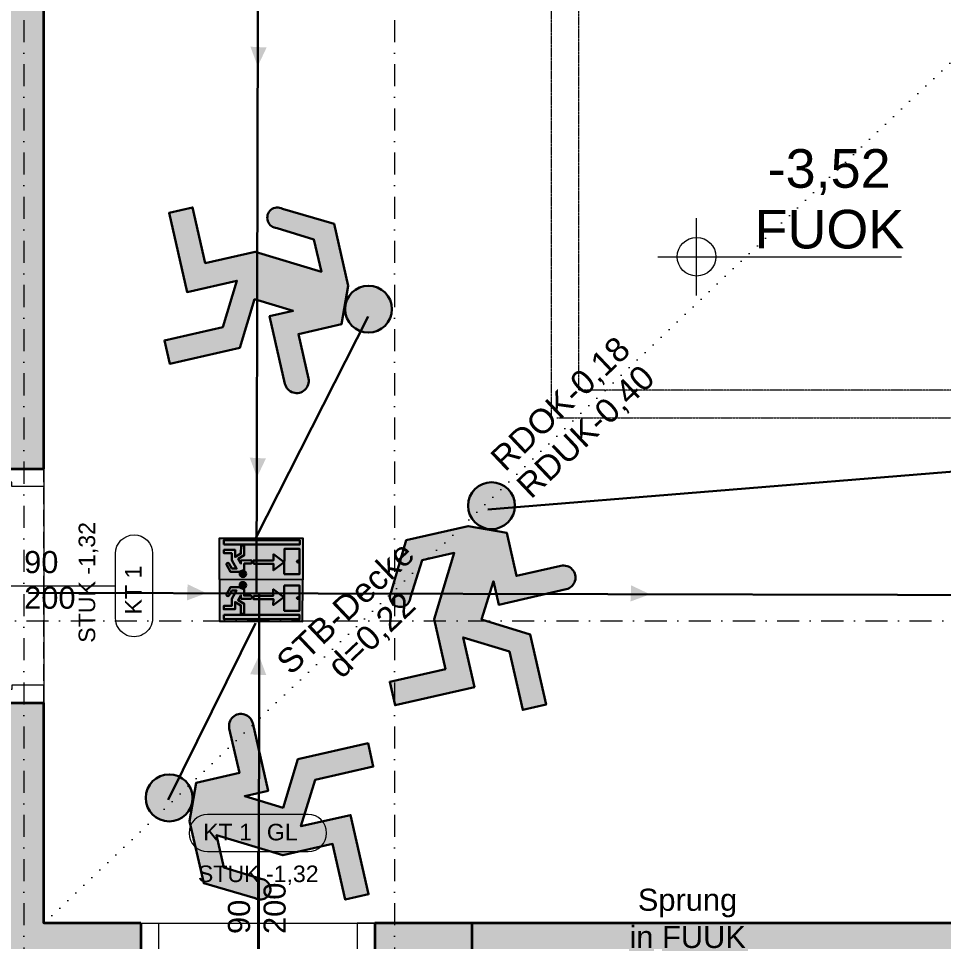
# Model space of a CAD drawing. Header units: millimetres. Extents: x 32522367 to 32638135, y 41424826 to 41540167.
# Drawn here: x 32554134 to 32558326, y 41509981 to 41514163 of the extents above; entities that cross this region are included whole.
import ezdxf
from ezdxf.enums import TextEntityAlignment as Align

# ---------------------------------------------------------------- set-up
doc = ezdxf.new("R2010")
doc.units = ezdxf.units.MM
for name, pattern in [('Punktlinie weit', [0.05, 0, -0.05]), ('Raster', [0.2, 0.1, -0.05, 0, -0.05]), ('Strichlinie eng', [0.1, 0.075, -0.025])]:
    doc.linetypes.add(name, pattern=pattern)
for name, color, linetype in [('000 Achsraster Haupt', 251, 'Continuous'), ('110 Wand Aussen', 251, 'Continuous'), ('120 Wand Innen tragend', 251, 'Continuous'), ('130 Wand Innen', 251, 'Continuous'), ('215 DVK darüber', 251, 'Continuous'), ('220 Bodenaufbau', 251, 'Continuous'), ('811 Raum 2.Erschließung_ Nebenräume_Allg.räume_Technik', 251, 'Continuous'), ('951 Polierplan Hoehenkote', 251, 'Continuous'), ('955 Polierplan Beschriftung', 251, 'Continuous'), ('956 Fensternummer', 251, 'Continuous'), ('Archicad Tür-Marker', 251, 'Continuous'), ('Archicad Türen', 251, 'Continuous')]:
    doc.layers.add(name, color=color, linetype=linetype)
for name, color, linetype, lineweight in [('000 Achsraster Haupt_Stift_Nr__1', 251, 'Continuous', 13), ('110 Wand Aussen_Stift_Nr__24', 251, 'Continuous', 13), ('110 Wand Aussen_Stift_Nr__8', 251, 'Continuous', 35), ('120 Wand Innen tragend_Stift_Nr__24', 251, 'Continuous', 13), ('120 Wand Innen tragend_Stift_Nr__8', 251, 'Continuous', 35), ('130 Wand Innen_Stift_Nr__26', 251, 'Continuous', 13), ('130 Wand Innen_Stift_Nr__7', 251, 'Continuous', 25), ('215 DVK darüber_Stift_Nr__16', 251, 'Continuous', 25), ('220 Bodenaufbau_Stift_Nr__6', 251, 'Continuous', 13), ('410 Treppe_Stift_Nr__1', 251, 'Continuous', 13), ('951 Polierplan Hoehenkote_Stift_Nr__1', 251, 'Continuous', 13), ('955 Polierplan Beschriftung_Stift_Nr__1', 251, 'Continuous', 13), ('956 Fensternummer_Stift_Nr__1', 251, 'Continuous', 13), ('Archicad Tür-Marker_Stift_Nr__1', 251, 'Continuous', 13), ('Archicad Türen_Stift_Nr__1', 251, 'Continuous', 13), ('Archicad Türen_Stift_Nr__7', 251, 'Continuous', 25), ('Archicad Türen_Stift_Nr__8', 251, 'Continuous', 35)]:
    doc.layers.add(name, color=color, linetype=linetype, lineweight=lineweight)
doc.layers.add('E2_LEHR_MENSCH_NATIVE', color=112, linetype='Continuous', lineweight=35, true_color=0x20dd55)
doc.layers.add('E2_LEHR_WEG_B_INTERPRETATION', color=112, linetype='Continuous', lineweight=80, true_color=0x20dd55)
doc.layers.add('E_NACHRTECH', color=3, linetype='Continuous', true_color=0x00fa00)
doc.styles.add('ERSTELLTER_STIL_1', font='arial.ttf')

# ---------------------------------------------------------------- blocks, each defined once
blk = doc.blocks.new('Decke_17', base_point=(29.8761, 72.0219))
at = {"layer": '220 Bodenaufbau_Stift_Nr__6', "color": 7, "linetype": 'Continuous', "lineweight": 13, "flags": 128}
blk.add_lwpolyline([(29.8761, 72.0219), (27.2931, 63.2232), (36.3893, 60.5529), (37.0343, 62.7502), (35.2976, 63.26), (35.4075, 63.6343), (34.2273, 63.9807), (34.1174, 63.6065), (33.5705, 63.7671), (35.5084, 70.3685)], close=True, dxfattribs=at)
blk = doc.blocks.new('Wand_8', base_point=(36.6772, 60.4684))
at = {"layer": '110 Wand Aussen_Stift_Nr__24', "linetype": 'Continuous', "lineweight": 13}
for points in [[(29.0701, 62.3889), (29.1421, 62.3678), (29.1546, 62.6767)], [(29.1546, 62.6767), (29.1421, 62.3678), (36.3048, 60.2651), (36.3893, 60.5529)]]:
    blk.add_hatch(color=92, dxfattribs=at).paths.add_polyline_path(points)
at = {"layer": '110 Wand Aussen_Stift_Nr__8', "color": 7, "linetype": 'Continuous', "lineweight": 35, "flags": 128}
for points in [[(29.1546, 62.6767), (29.0701, 62.3889)], [(36.3893, 60.5529), (29.1546, 62.6767)]]:
    blk.add_lwpolyline(points, dxfattribs=at)
blk = doc.blocks.new('Blockrahmentür 1-Fl 27_3')
at = {"layer": 'Archicad Türen_Stift_Nr__1', "color": 7, "linetype": 'Continuous', "lineweight": 13}
for p, q in [((0.425, 0), (0.425, 0.85)), ((-0.425, -0.02), (-0.425, 0)), ((-0.425, 0), (-0.42, 0)), ((-0.42, 0), (-0.42, -0.03)), ((0.425, 0), (0.42, 0)), ((0.42, 0), (0.42, -0.03)), ((0.425, -0.02), (0.425, 0)), ((-0.4, -0.02), (-0.425, -0.02)), ((-0.42, -0.03), (-0.4, -0.03)), ((-0.4, -0.03), (-0.4, -0.02)), ((0.4, -0.03), (0.4, -0.02)), ((0.4, -0.02), (0.425, -0.02)), ((0.42, -0.03), (0.4, -0.03))]:
    blk.add_line(p, q, dxfattribs=at)
blk.add_arc((0.425, 0), 0.85, 90, 180, dxfattribs=at)
at = {"layer": 'Archicad Türen_Stift_Nr__7', "color": 7, "linetype": 'Continuous', "lineweight": 25}
for p, q in [((-0.42, 0), (-0.42, -0.03)), ((-0.42, 0), (-0.42, -0.03)), ((0.42, 0), (0.42, -0.03)), ((0.42, 0), (0.42, -0.03))]:
    blk.add_line(p, q, dxfattribs=at)
blk = doc.blocks.new('T Marker AUT 27_3')
at = {"layer": 'Archicad Tür-Marker_Stift_Nr__1', "color": 7, "linetype": 'Continuous', "lineweight": 13}
blk.add_line((0, -0.255), (0, 0), dxfattribs=at)
at = {"layer": 'Archicad Tür-Marker_Stift_Nr__1', "color": 7, "lineweight": 13, "style": 'ERSTELLTER_STIL_1'}
for tag, height, p in [('DUMMY_270', 0.1, (-0.165, 0.0026)), ('DUMMY_268', 0.1, (0.0264, 0.0026)), ('DUMMY_269', 0.0667, (0.0931, -0.1825)), ('DUMMY_271', 0.0667, (-0.0983, -0.2588))]:
    blk.add_attdef(tag, text='', height=height, rotation=270, dxfattribs=at).set_placement(p, align=Align.BOTTOM_LEFT)
blk = doc.blocks.new('Wand_74', base_point=(26.252, 65.8008))
at = {"layer": '130 Wand Innen_Stift_Nr__26', "linetype": 'Continuous', "lineweight": 13}
for points in [[(26.2605, 65.8296), (26.252, 65.8008), (26.3144, 65.7825), (26.3228, 65.8113)], [(27.1204, 65.5459), (27.7345, 65.3656), (27.7429, 65.3944), (27.1288, 65.5747)]]:
    blk.add_hatch(color=5, dxfattribs=at).paths.add_polyline_path(points)
at = {"layer": '130 Wand Innen_Stift_Nr__7', "color": 7, "linetype": 'Continuous', "lineweight": 25}
for p, q in [((26.3144, 65.7825), (26.3228, 65.8113)), ((27.1204, 65.5459), (27.1288, 65.5747))]:
    blk.add_line(p, q, dxfattribs=at)
at = {"layer": '130 Wand Innen_Stift_Nr__7', "color": 7, "linetype": 'Continuous', "lineweight": 25, "flags": 128}
for points in [[(26.3228, 65.8113), (26.2749, 65.8254)], [(26.252, 65.8008), (26.3144, 65.7825)], [(27.7429, 65.3944), (27.1288, 65.5747)], [(27.1204, 65.5459), (27.7345, 65.3656)], [(27.7345, 65.3656), (27.7429, 65.3944)]]:
    blk.add_lwpolyline(points, dxfattribs=at)
at = {"layer": 'Archicad Tür-Marker', "color": 7, "lineweight": 13}
ref = blk.add_blockref('T Marker AUT 27_3', (26.7258, 65.693), dxfattribs=dict(at, rotation=343.6400869475299))
ref.add_attrib('DUMMY_268', '80', dxfattribs={"layer": 'Archicad Tür-Marker_Stift_Nr__1', "color": 7, "lineweight": 13, "height": 0.1, "rotation": 73.6401, "style": 'ERSTELLTER_STIL_1'}).set_placement((26.6491, 65.5579), align=Align.BOTTOM_LEFT)
ref.add_attrib('DUMMY_270', '200', dxfattribs={"layer": 'Archicad Tür-Marker_Stift_Nr__1', "color": 7, "lineweight": 13, "height": 0.1, "rotation": 73.6401, "style": 'ERSTELLTER_STIL_1'}).set_placement((26.8113, 65.4308), align=Align.BOTTOM_LEFT)
at = {"layer": 'Archicad Türen', "color": 7, "linetype": 'Continuous', "lineweight": 13, "rotation": 163.6400869475299}
blk.add_blockref('Blockrahmentür 1-Fl 27_3', (26.7174, 65.6642), dxfattribs=at)
blk = doc.blocks.new('Höhenbemaßung_17', base_point=(30.9825, 65.2881))
at = {"layer": '951 Polierplan Hoehenkote_Stift_Nr__1', "color": 7, "linetype": 'Continuous', "lineweight": 13}
for p, q in [((30.9332, 65.1201), (31.0318, 65.456)), ((30.8146, 65.3374), (31.8741, 65.0263))]:
    blk.add_line(p, q, dxfattribs=at)
blk.add_circle((30.9825, 65.2881), 0.0875, dxfattribs=at)
at = {"layer": '951 Polierplan Hoehenkote_Stift_Nr__1', "color": 7, "lineweight": 13, "char_height": 0.175, "attachment_point": 7, "rotation": 343.6401, "style": 'ERSTELLTER_STIL_1'}
for s, insert in [('\\A1;{\\pql;\\fArial|b0|i0|c0|p0;\\W1.000000;-3,52}', (31.3706, 65.4659)), ('\\A1;{\\pql;\\fArial|b0|i0|c0|p0;\\W1.000000;FUOK}', (31.2442, 65.2477))]:
    blk.add_mtext(s, dxfattribs=dict(at, insert=insert))
blk = doc.blocks.new('Höhenbemaßung_32', base_point=(30.3891, 62.0538))
at = {"layer": '215 DVK darüber_Stift_Nr__16', "color": 5, "linetype": 'Continuous', "lineweight": 25}
for p, q in [((30.3213, 62.1779), (29.8241, 62.3239)), ((30.5132, 62.1216), (30.3213, 62.1779)), ((30.3213, 62.1779), (30.3891, 62.0538)), ((30.3891, 62.0538), (30.5132, 62.1216)), ((30.4851, 62.0256), (30.2932, 62.082))]:
    blk.add_line(p, q, dxfattribs=at)
at = {"layer": '215 DVK darüber_Stift_Nr__16', "color": 5, "lineweight": 25, "char_height": 0.1, "attachment_point": 7, "rotation": 343.6401, "style": 'ERSTELLTER_STIL_1'}
for s, insert in [('\\A1;{\\pql;\\fArial|b0|i0|c0|p0;\\W1.000000;Sprung}', (29.8837, 62.4902)), ('\\A1;{\\pql;\\fArial|b0|i0|c0|p0;\\W1.000000;in FUUK}', (29.8079, 62.3666))]:
    blk.add_mtext(s, dxfattribs=dict(at, insert=insert))
blk = doc.blocks.new('Etikett_8', base_point=(27.7958, 64.6692))
at = {"layer": '956 Fensternummer_Stift_Nr__1', "color": 7, "linetype": 'Continuous', "lineweight": 13}
blk.add_line((27.7958, 64.6692), (28.0357, 64.5988), dxfattribs=at)
at = {"layer": '956 Fensternummer_Stift_Nr__1', "color": 7, "linetype": 'Continuous', "lineweight": 13, "flags": 128}
blk.add_lwpolyline([(28.0771, 64.7398, -1), (28.2381, 64.6926), (28.1554, 64.4105, -1), (27.9943, 64.4578)], format="xyb", close=True, dxfattribs=at)
at = {"layer": '956 Fensternummer_Stift_Nr__1', "color": 7, "lineweight": 13, "insert": (28.0772, 64.5866), "char_height": 0.075, "attachment_point": 2, "rotation": 73.6401, "style": 'ERSTELLTER_STIL_1'}
blk.add_mtext('\\A1;{\\pqc;\\pt0,1;\\fArial|b0|i0|c0|p0;\\W1.000000;KT 1\\fArial|b0|i0|c0|p0;\\W1.000000;\\A1{\\H.66x;\\S^  ;}\\fArial|b0|i0|c0|p0;\\W1.000000;\\fArial|b0|i0|c0|p0;\\W1.000000;\\A1{\\H.66x;\\S^  ;}\\fArial|b0|i0|c0|p0;\\W1.000000; \\fArial|b0|i0|c0|p0;\\W1.000000;\\fArial|b0|i0|c0|p0;\\W1.000000;\\fArial|b0|i0|c0|p0;\\W1.000000;\\fArial|b0|i0|c0|p0;\\W1.000000;\\fArial|b0|i0|c0|p0;\\W1.000000;\\fArial|b0|i0|c0|p0;\\W1.000000;\\fArial|b0|i0|c0|p0;\\W1.000000;\\fArial|b0|i0|c0|p0;\\W1.000000;\\fArial|b0|i0|c0|p0;\\W1.000000;\\fArial|b0|i0|c0|p0;\\W1.000000;\\fArial|b0|i0|c0|p0;\\W1.000000;\\fArial|b0|i0|c0|p0;\\W1.000000;\\fArial|b0|i0|c0|p0;\\W1.000000;\\fArial|b0|i0|c0|p0;\\W1.000000;\\fArial|b0|i0|c0|p0;\\W1.000000;\\fArial|b0|i0|c0|p0;\\W1.000000;\\fArial|b0|i0|c0|p0;\\W1.000000;\\fArial|b0|i0|c0|p0;\\W1.000000;\\fArial|b0|i0|c0|p0;\\W1.000000;\\fArial|b0|i0|c0|p0;\\W1.000000;\\fArial|b0|i0|c0|p0;\\W1.000000;\\fArial|b0|i0|c0|p0;\\W1.000000;\\fArial|b0|i0|c0|p0;\\W1.000000;\\fArial|b0|i0|c0|p0;\\W1.000000;\\fArial|b0|i0|c0|p0;\\W1.000000;\\fArial|b0|i0|c0|p0;\\W1.000000;\\fArial|b0|i0|c0|p0;\\W1.000000;\\fArial|b0|i0|c0|p0;\\W1.000000;\\fArial|b0|i0|c0|p0;\\W1.000000;\\fArial|b0|i0|c0|p0;\\W1.000000;\\fArial|b0|i0|c0|p0;\\W1.000000;\\fArial|b0|i0|c0|p0;\\W1.000000;\\fArial|b0|i0|c0|p0;\\W1.000000;\\fArial|b0|i0|c0|p0;\\W1.000000;\\fArial|b0|i0|c0|p0;\\W1.000000;\\fArial|b0|i0|c0|p0;\\W1.000000;\\fArial|b0|i0|c0|p0;\\W1.000000;\\fArial|b0|i0|c0|p0;\\W1.000000;\\fArial|b0|i0|c0|p0;\\W1.000000;\\fArial|b0|i0|c0|p0;\\W1.000000;\\fArial|b0|i0|c0|p0;\\W1.000000;\\fArial|b0|i0|c0|p0;\\W1.000000;\\fArial|b0|i0|c0|p0;\\W1.000000;}', dxfattribs=at)
blk = doc.blocks.new('Etikett_15', base_point=(28.245, 63.0219))
at = {"layer": '956 Fensternummer_Stift_Nr__1', "color": 7, "linetype": 'Continuous', "lineweight": 13}
blk.add_line((28.245, 63.0219), (28.3154, 63.2618), dxfattribs=at)
at = {"layer": '956 Fensternummer_Stift_Nr__1', "color": 7, "linetype": 'Continuous', "lineweight": 13, "flags": 128}
blk.add_lwpolyline([(28.5341, 63.1976, 1), (28.5814, 63.3587), (28.144, 63.4871, 1), (28.0967, 63.326)], format="xyb", close=True, dxfattribs=at)
at = {"layer": '956 Fensternummer_Stift_Nr__1', "color": 7, "lineweight": 13, "insert": (28.3508, 63.3823), "char_height": 0.075, "attachment_point": 2, "rotation": 343.6401, "style": 'ERSTELLTER_STIL_1'}
blk.add_mtext('\\A1;{\\pqc;\\pt0,1;\\fArial|b0|i0|c0|p0;\\W1.000000;KT 1\\fArial|b0|i0|c0|p0;\\W1.000000;\\A1{\\H.66x;\\S^  ;}\\fArial|b0|i0|c0|p0;\\W1.000000;\\fArial|b0|i0|c0|p0;\\W1.000000;\\A1{\\H.66x;\\S^  ;}\\fArial|b0|i0|c0|p0;\\W1.000000; \\fArial|b0|i0|c0|p0;\\W1.000000;\\fArial|b0|i0|c0|p0;\\W1.000000;\\fArial|b0|i0|c0|p0;\\W1.000000;\\fArial|b0|i0|c0|p0;\\W1.000000;\\fArial|b0|i0|c0|p0;\\W1.000000;GL \\fArial|b0|i0|c0|p0;\\W1.000000;\\A1{\\H.66x;\\S^  ;}\\fArial|b0|i0|c0|p0;\\W1.000000;\\fArial|b0|i0|c0|p0;\\W1.000000;\\A1{\\H.66x;\\S^  ;}\\fArial|b0|i0|c0|p0;\\W1.000000;\\fArial|b0|i0|c0|p0;\\W1.000000;\\fArial|b0|i0|c0|p0;\\W1.000000;\\fArial|b0|i0|c0|p0;\\W1.000000;\\fArial|b0|i0|c0|p0;\\W1.000000;\\fArial|b0|i0|c0|p0;\\W1.000000;\\fArial|b0|i0|c0|p0;\\W1.000000;\\fArial|b0|i0|c0|p0;\\W1.000000;\\fArial|b0|i0|c0|p0;\\W1.000000;\\fArial|b0|i0|c0|p0;\\W1.000000;\\fArial|b0|i0|c0|p0;\\W1.000000;\\fArial|b0|i0|c0|p0;\\W1.000000;\\fArial|b0|i0|c0|p0;\\W1.000000;\\fArial|b0|i0|c0|p0;\\W1.000000;\\fArial|b0|i0|c0|p0;\\W1.000000;\\fArial|b0|i0|c0|p0;\\W1.000000;\\fArial|b0|i0|c0|p0;\\W1.000000;\\fArial|b0|i0|c0|p0;\\W1.000000;\\fArial|b0|i0|c0|p0;\\W1.000000;\\fArial|b0|i0|c0|p0;\\W1.000000;\\fArial|b0|i0|c0|p0;\\W1.000000;\\fArial|b0|i0|c0|p0;\\W1.000000;\\fArial|b0|i0|c0|p0;\\W1.000000;\\fArial|b0|i0|c0|p0;\\W1.000000;\\fArial|b0|i0|c0|p0;\\W1.000000;\\fArial|b0|i0|c0|p0;\\W1.000000;\\fArial|b0|i0|c0|p0;\\W1.000000;\\fArial|b0|i0|c0|p0;\\W1.000000;\\fArial|b0|i0|c0|p0;\\W1.000000;\\fArial|b0|i0|c0|p0;\\W1.000000;\\fArial|b0|i0|c0|p0;\\W1.000000;\\fArial|b0|i0|c0|p0;\\W1.000000;\\fArial|b0|i0|c0|p0;\\W1.000000;\\fArial|b0|i0|c0|p0;\\W1.000000;\\fArial|b0|i0|c0|p0;\\W1.000000;}', dxfattribs=at)
blk = doc.blocks.new('Etikett_36', base_point=(27.2931, 63.2232))
at = {"layer": '955 Polierplan Beschriftung_Stift_Nr__1', "color": 7, "linetype": 'Punktlinie weit', "lineweight": 13}
blk.add_line((27.2931, 63.2232), (39.145, 69.3013), dxfattribs=at)
at = {"layer": '955 Polierplan Beschriftung_Stift_Nr__1', "color": 7, "lineweight": 13, "char_height": 0.11, "rotation": 27.1505, "line_spacing_factor": 0.929581, "style": 'ERSTELLTER_STIL_1'}
for s, insert, attachment_point in [('\\A1;{\\pql;\\fArial|b0|i0|c0|p0;\\W1.000000;RDOK\\fArial|b0|i0|c0|p0;\\W1.000000;\\fArial|b0|i0|c0|p0;\\W1.000000;-0,18\\fArial|b0|i0|c0|p0;\\W1.000000;\\A1{\\H.66x;\\S^  ;}\\fArial|b0|i0|c0|p0;\\W1.000000;\\fArial|b0|i0|c0|p0;\\W1.000000;\\P\\pql;\\fArial|b0|i0|c0|p0;\\W1.000000;RDUK\\fArial|b0|i0|c0|p0;\\W1.000000;\\fArial|b0|i0|c0|p0;\\W1.000000;-0,40\\fArial|b0|i0|c0|p0;\\W1.000000;\\A1{\\H.66x;\\S^  ;}\\fArial|b0|i0|c0|p0;\\W1.000000;\\fArial|b0|i0|c0|p0;\\W1.000000;}', (29.8952, 64.5527), 4), ('\\A1;{\\pqc;\\fArial|b0|i0|c0|p0;\\W1.000000;\\fArial|b0|i0|c0|p0;\\W1.000000;\\fArial|b0|i0|c0|p0;\\W1.000000;STB-Decke\\fArial|b0|i0|c0|p0;\\W1.000000;\\A1{\\H.66x;\\S^  ;}\\fArial|b0|i0|c0|p0;\\W1.000000;\\fArial|b0|i0|c0|p0;\\W1.000000;\\P\\pqc;\\fArial|b0|i0|c0|p0;\\W1.000000;d=\\fArial|b0|i0|c0|p0;\\W1.000000;\\fArial|b0|i0|c0|p0;\\W1.000000;0,22\\fArial|b0|i0|c0|p0;\\W1.000000;\\A1{\\H.66x;\\S^  ;}\\fArial|b0|i0|c0|p0;\\W1.000000;\\fArial|b0|i0|c0|p0;\\W1.000000;}', (29.0658, 64.1273), 5)]:
    blk.add_mtext(s, dxfattribs=dict(at, insert=insert, attachment_point=attachment_point))
blk = doc.blocks.new('Zargentür 1-Fl 27')
at = {"layer": 'Archicad Türen_Stift_Nr__1', "color": 7, "linetype": 'Continuous', "lineweight": 13}
for p, q in [((0.47, 0), (0.47, 0.94)), ((-0.47, 0), (-0.53, 0)), ((-0.53, 0), (-0.53, -0.18)), ((-0.47, -0.035), (-0.47, 0)), ((0.47, -0.035), (0.47, 0)), ((0.47, 0), (0.53, 0)), ((0.53, 0), (0.53, -0.18)), ((-0.45, -0.035), (-0.47, -0.035)), ((-0.45, -0.18), (-0.45, -0.035)), ((0.45, -0.18), (0.45, -0.035)), ((0.45, -0.035), (0.47, -0.035)), ((-0.53, -0.18), (-0.47, -0.18)), ((-0.47, -0.18), (-0.45, -0.18)), ((0.47, -0.18), (0.45, -0.18)), ((0.53, -0.18), (0.47, -0.18))]:
    blk.add_line(p, q, dxfattribs=at)
at = {"layer": 'Archicad Türen_Stift_Nr__1', "color": 7, "linetype": 'Strichlinie eng', "lineweight": 13}
for p, q in [((-0.53, 0), (0.53, 0)), ((-0.53, -0.18), (0.53, -0.18))]:
    blk.add_line(p, q, dxfattribs=at)
at = {"layer": 'Archicad Türen_Stift_Nr__1', "color": 7, "linetype": 'Continuous', "lineweight": 13}
blk.add_arc((0.47, 0), 0.94, 90, 180, dxfattribs=at)
at = {"layer": 'Archicad Türen_Stift_Nr__8', "color": 7, "linetype": 'Continuous', "lineweight": 35}
for p, q in [((-0.53, 0), (-0.53, -0.18)), ((-0.53, 0), (-0.53, -0.18)), ((0.53, 0), (0.53, -0.18)), ((0.53, 0), (0.53, -0.18))]:
    blk.add_line(p, q, dxfattribs=at)
blk = doc.blocks.new('T Marker AUT 27_4')
at = {"layer": 'Archicad Tür-Marker_Stift_Nr__1', "color": 7, "linetype": 'Continuous', "lineweight": 13}
blk.add_line((0, -0.405), (0, 0.075), dxfattribs=at)
at = {"layer": 'Archicad Tür-Marker_Stift_Nr__1', "color": 7, "lineweight": 13, "style": 'ERSTELLTER_STIL_1'}
for tag, height, rotation, p in [('AC_SillPrefix_STUK', 0.075, 180, (0.2687, 0.2696)), ('DUMMY_268', 0.05, 180, (-0.2687, 0.2084)), ('DUMMY_273', 0.1, 270, (-0.165, 0.1814)), ('DUMMY_271', 0.1, 270, (-0.0036, 0.1052)), ('DUMMY_274', 0.0667, 270, (-0.0983, -0.08)), ('DUMMY_272', 0.0667, 270, (0.0631, -0.08)), ('widthPrefix1st50_1', 0.1, 270, (-0.165, -0.1475)), ('widthPrefix1st50_0', 0.1, 270, (-0.0036, -0.1474)), ('DUMMY_270', 0.0667, 270, (-0.0983, -0.6756)), ('DUMMY_269', 0.0667, 270, (0.0631, -0.6756))]:
    blk.add_attdef(tag, text='', height=height, rotation=rotation, dxfattribs=at).set_placement(p, align=Align.BOTTOM_LEFT)
blk = doc.blocks.new('Wand_597', base_point=(29.9268, 72.1946))
at = {"layer": '120 Wand Innen tragend_Stift_Nr__24', "linetype": 'Continuous', "lineweight": 13}
for points in [[(27.7004, 65.2496), (27.8731, 65.1989), (29.0536, 69.2201), (28.8809, 69.2708)], [(25.2882, 57.0323), (25.4609, 56.9816), (27.5746, 64.1818), (27.4019, 64.2325)]]:
    blk.add_hatch(color=92, dxfattribs=at).paths.add_polyline_path(points)
at = {"layer": '120 Wand Innen tragend_Stift_Nr__8', "color": 7, "linetype": 'Continuous', "lineweight": 35}
for p, q in [((27.7004, 65.2496), (27.8731, 65.1989)), ((27.4019, 64.2325), (27.5746, 64.1818))]:
    blk.add_line(p, q, dxfattribs=at)
at = {"layer": '120 Wand Innen tragend_Stift_Nr__8', "color": 7, "linetype": 'Continuous', "lineweight": 35, "flags": 128}
for points in [[(27.8731, 65.1989), (29.0536, 69.2201)], [(27.2931, 63.2232), (27.5746, 64.1818)]]:
    blk.add_lwpolyline(points, dxfattribs=at)
at = {"layer": 'Archicad Tür-Marker', "color": 7, "lineweight": 13}
ref = blk.add_blockref('T Marker AUT 27_4', (27.7238, 64.6904), dxfattribs=dict(at, rotation=253.6400944558244))
ref.add_attrib('widthPrefix1st50', 'RBL106', dxfattribs={"layer": 'Archicad Tür-Marker_Stift_Nr__1', "color": 7, "lineweight": 13, "height": 0.1, "rotation": 343.6401, "style": 'ERSTELLTER_STIL_1'}).set_placement((27.0746, 64.9098), align=Align.BOTTOM_LEFT)
ref.add_attrib('widthPrefix1st50_1', 'RBL213', dxfattribs={"layer": 'Archicad Tür-Marker_Stift_Nr__1', "color": 7, "lineweight": 13, "height": 0.1, "rotation": 343.6401, "style": 'ERSTELLTER_STIL_1'}).set_placement((27.0291, 64.7549), align=Align.BOTTOM_LEFT)
ref.add_attrib('AC_SillPrefix_STUK', 'STUK -1,32', dxfattribs={"layer": 'Archicad Tür-Marker_Stift_Nr__1', "color": 7, "lineweight": 13, "height": 0.075, "rotation": 73.6401, "style": 'ERSTELLTER_STIL_1'}).set_placement((27.8961, 64.3709), align=Align.BOTTOM_LEFT)
ref.add_attrib('DUMMY_271', '90', dxfattribs={"layer": 'Archicad Tür-Marker_Stift_Nr__1', "color": 7, "lineweight": 13, "height": 0.1, "rotation": 343.6401, "style": 'ERSTELLTER_STIL_1'}).set_placement((27.6461, 64.7421), align=Align.BOTTOM_LEFT)
ref.add_attrib('DUMMY_273', '200', dxfattribs={"layer": 'Archicad Tür-Marker_Stift_Nr__1', "color": 7, "lineweight": 13, "height": 0.1, "rotation": 343.6401, "style": 'ERSTELLTER_STIL_1'}).set_placement((27.6006, 64.5872), align=Align.BOTTOM_LEFT)
at = {"layer": 'Archicad Türen', "color": 7, "linetype": 'Continuous', "lineweight": 13, "rotation": 73.64009445582445}
blk.add_blockref('Zargentür 1-Fl 27', (27.5511, 64.7411), dxfattribs=at)
blk = doc.blocks.new('Zargentür 1-Fl 27_4')
at = {"layer": 'Archicad Türen_Stift_Nr__1', "color": 7, "linetype": 'Continuous', "lineweight": 13}
for p, q in [((0.47, 0), (0.47, 0.94)), ((-0.47, 0), (-0.53, 0)), ((-0.53, 0), (-0.53, -0.18)), ((-0.47, -0.035), (-0.47, 0)), ((0.47, -0.035), (0.47, 0)), ((0.47, 0), (0.53, 0)), ((0.53, 0), (0.53, -0.18)), ((-0.45, -0.035), (-0.47, -0.035)), ((-0.45, -0.18), (-0.45, -0.035)), ((0.45, -0.18), (0.45, -0.035)), ((0.45, -0.035), (0.47, -0.035)), ((-0.53, -0.18), (-0.47, -0.18)), ((-0.47, -0.18), (-0.45, -0.18)), ((0.47, -0.18), (0.45, -0.18)), ((0.53, -0.18), (0.47, -0.18))]:
    blk.add_line(p, q, dxfattribs=at)
at = {"layer": 'Archicad Türen_Stift_Nr__1', "color": 7, "linetype": 'Strichlinie eng', "lineweight": 13}
for p, q in [((-0.53, 0), (0.53, 0)), ((-0.53, -0.18), (0.53, -0.18))]:
    blk.add_line(p, q, dxfattribs=at)
at = {"layer": 'Archicad Türen_Stift_Nr__1', "color": 7, "linetype": 'Continuous', "lineweight": 13}
blk.add_arc((0.47, 0), 0.94, 90, 180, dxfattribs=at)
at = {"layer": 'Archicad Türen_Stift_Nr__8', "color": 7, "linetype": 'Continuous', "lineweight": 35}
for p, q in [((-0.53, -0.18), (-0.53, 0)), ((-0.53, -0.18), (-0.53, 0)), ((0.53, -0.18), (0.53, 0)), ((0.53, -0.18), (0.53, 0))]:
    blk.add_line(p, q, dxfattribs=at)
blk = doc.blocks.new('T Marker AUT 27_7')
at = {"layer": 'Archicad Tür-Marker_Stift_Nr__1', "color": 7, "linetype": 'Continuous', "lineweight": 13}
blk.add_line((0, 0.5), (0, -0.255), dxfattribs=at)
at = {"layer": 'Archicad Tür-Marker_Stift_Nr__1', "color": 7, "lineweight": 13, "style": 'ERSTELLTER_STIL_1'}
for tag, height, rotation, p in [('widthPrefix1st50_1', 0.1, 270, (-0.165, 0.5281)), ('widthPrefix1st50_0', 0.1, 270, (-0.0036, 0.5282)), ('DUMMY_270', 0.0667, 270, (-0.0983, 0)), ('DUMMY_269', 0.0667, 270, (0.0631, 0)), ('DUMMY_273', 0.1, 270, (-0.165, -0.0674)), ('DUMMY_271', 0.1, 270, (-0.0036, -0.0674)), ('DUMMY_272', 0.0667, 270, (0.0631, -0.2525)), ('AC_SillPrefix_STUK', 0.075, 180, (0.2687, -0.3223)), ('DUMMY_274', 0.0667, 270, (-0.0983, -0.3288)), ('DUMMY_268', 0.05, 180, (-0.2687, -0.3834))]:
    blk.add_attdef(tag, text='', height=height, rotation=rotation, dxfattribs=at).set_placement(p, align=Align.BOTTOM_LEFT)
blk = doc.blocks.new('Wand_598', base_point=(28.7324, 62.8007))
at = {"layer": '120 Wand Innen tragend_Stift_Nr__24', "linetype": 'Continuous', "lineweight": 13}
for points in [[(27.2931, 63.2232), (27.2424, 63.0505), (27.6646, 62.9265), (27.7153, 63.0992)], [(28.6817, 62.628), (29.1546, 62.6767), (28.7324, 62.8007)], [(28.6817, 62.628), (29.1039, 62.504), (29.1546, 62.6767)]]:
    blk.add_hatch(color=92, dxfattribs=at).paths.add_polyline_path(points)
at = {"layer": '110 Wand Aussen_Stift_Nr__8', "color": 7, "linetype": 'Continuous', "lineweight": 35}
blk.add_line((28.6817, 62.628), (29.1039, 62.504), dxfattribs=at)
at = {"layer": '110 Wand Aussen_Stift_Nr__8', "color": 7, "linetype": 'Continuous', "lineweight": 35, "flags": 128}
blk.add_lwpolyline([(29.1546, 62.6767), (29.1039, 62.504)], dxfattribs=at)
at = {"layer": '120 Wand Innen tragend_Stift_Nr__8', "color": 7, "linetype": 'Continuous', "lineweight": 35}
for p, q in [((27.7153, 63.0992), (27.6646, 62.9265)), ((28.7324, 62.8007), (28.6817, 62.628))]:
    blk.add_line(p, q, dxfattribs=at)
at = {"layer": '120 Wand Innen tragend_Stift_Nr__8', "color": 7, "linetype": 'Continuous', "lineweight": 35, "flags": 128}
for points in [[(27.7153, 63.0992), (27.2931, 63.2232)], [(27.2424, 63.0505), (27.6646, 62.9265)], [(29.1546, 62.6767), (28.7324, 62.8007)]]:
    blk.add_lwpolyline(points, dxfattribs=at)
at = {"layer": 'Archicad Tür-Marker', "color": 7, "lineweight": 13}
ref = blk.add_blockref('T Marker AUT 27_7', (28.1732, 62.7772), dxfattribs=dict(at, rotation=163.6400869475295))
ref.add_attrib('widthPrefix1st50', 'RBL106', dxfattribs={"layer": 'Archicad Tür-Marker_Stift_Nr__1', "color": 7, "lineweight": 13, "height": 0.1, "rotation": 73.6401, "style": 'ERSTELLTER_STIL_1'}).set_placement((28.037, 62.3333), align=Align.BOTTOM_LEFT)
ref.add_attrib('widthPrefix1st50_1', 'RBL213', dxfattribs={"layer": 'Archicad Tür-Marker_Stift_Nr__1', "color": 7, "lineweight": 13, "height": 0.1, "rotation": 73.6401, "style": 'ERSTELLTER_STIL_1'}).set_placement((28.1919, 62.2878), align=Align.BOTTOM_LEFT)
ref.add_attrib('AC_SillPrefix_STUK', 'STUK -1,32', dxfattribs={"layer": 'Archicad Tür-Marker_Stift_Nr__1', "color": 7, "lineweight": 13, "height": 0.075, "rotation": 343.6401, "style": 'ERSTELLTER_STIL_1'}).set_placement((28.0093, 63.184), align=Align.BOTTOM_LEFT)
ref.add_attrib('DUMMY_271', '90', dxfattribs={"layer": 'Archicad Tür-Marker_Stift_Nr__1', "color": 7, "lineweight": 13, "height": 0.1, "rotation": 73.6401, "style": 'ERSTELLTER_STIL_1'}).set_placement((28.2048, 62.9048), align=Align.BOTTOM_LEFT)
ref.add_attrib('DUMMY_273', '200', dxfattribs={"layer": 'Archicad Tür-Marker_Stift_Nr__1', "color": 7, "lineweight": 13, "height": 0.1, "rotation": 73.6401, "style": 'ERSTELLTER_STIL_1'}).set_placement((28.3597, 62.8593), align=Align.BOTTOM_LEFT)
at = {"layer": 'Archicad Türen', "color": 7, "linetype": 'Continuous', "lineweight": 13, "xscale": -1, "rotation": 163.6400869475295}
blk.add_blockref('Zargentür 1-Fl 27_4', (28.1732, 62.7772), dxfattribs=at)
blk = doc.blocks.new('Standard-Rastermarker')
at = {"layer": '000 Achsraster Haupt_Stift_Nr__1', "color": 7, "linetype": 'Raster', "lineweight": 13}
blk.add_line((1, 0), (73, 0), dxfattribs=at)
at = {"layer": '000 Achsraster Haupt_Stift_Nr__1', "color": 7, "lineweight": 13, "style": 'ERSTELLTER_STIL_1'}
for tag, p in [('AC_MarkerText_1_0', (-0.3593, -0.0343)), ('AC_MarkerText_1_1', (74.1407, -0.0343))]:
    blk.add_attdef(tag, text='', height=0.15, rotation=90, dxfattribs=at).set_placement(p, align=Align.TOP_CENTER)
blk = doc.blocks.new('Standard-Rastermarker_6')
at = {"layer": '000 Achsraster Haupt_Stift_Nr__1', "color": 7, "linetype": 'Raster', "lineweight": 13}
blk.add_line((1, 0), (57.5462, 0), dxfattribs=at)
at = {"layer": '000 Achsraster Haupt_Stift_Nr__1', "color": 7, "lineweight": 13, "style": 'ERSTELLTER_STIL_1'}
for tag, p in [('AC_MarkerText_1_0', (-0.25, 0.075)), ('AC_MarkerText_1_1', (58.7962, 0.075))]:
    blk.add_attdef(tag, text='', height=0.15, dxfattribs=at).set_placement(p, align=Align.TOP_CENTER)
blk = doc.blocks.new('98095500')
at = {"color": 18, "lineweight": 30, "true_color": 0x000000}
for points in [[(423921.73, 99168.82), (423956.82, 99168.82), (423956.82, 99202.95), (423984.52, 99214.53), (424033.69, 99214.53), (424053.79, 99178.33)], [(424040.17, 99170.92), (424025.2, 99196.66), (423999.74, 99196.78), (424026.18, 99150.32), (424026.18, 99110.9), (424070.22, 99110.9), (424070.22, 99092.32), (424007.48, 99092.32), (424007.48, 99131.68), (423974.96, 99113.11), (423974.96, 99066.99), (423956.52, 99066.99), (423956.52, 99122.44), (423990.54, 99141.87), (423975.12, 99168.79), (423975.12, 99150.21), (423921.73, 99150.28)]]:
    blk.add_lwpolyline(points, dxfattribs=at)
blk.add_circle((423963.6, 99225.86), 18.08, dxfattribs=at)
for centre, radius, start, end in [((424047.83, 99173.07), 7.96, 195.72991, 41.40047), ((423921.73, 99159.55), 9.27, 89.9849, 270.0151)]:
    blk.add_arc(centre, radius, start, end, dxfattribs=at)
blk = doc.blocks.new('750298750')
h = blk.add_hatch(color=3)
h.paths.add_polyline_path([(426943.63, 99576.9), (426968.12, 99576.79), (426982.52, 99552.02, 1.25347), (426995.63, 99559.16), (426976.28, 99593.98), (426928.98, 99593.98), (426902.34, 99582.83), (426902.34, 99550.01), (426868.58, 99550.01, 1), (426868.59, 99532.17), (426919.94, 99532.11), (426919.94, 99549.98), (426934.78, 99524.08), (426902.06, 99505.39), (426902.06, 99452.05), (426919.79, 99452.05), (426919.79, 99496.41), (426951.07, 99514.28), (426951.07, 99476.42), (427011.43, 99476.42), (427011.43, 99494.29), (426969.06, 99494.29), (426969.06, 99532.21)])
h.paths.add_polyline_path([(426891.47, 99604.88, 1), (426926.25, 99604.88, 1)])
at = {"xscale": 0.9619413167778113, "yscale": 0.9619413167778113, "zscale": 0.9619413167778113}
blk.add_blockref('98095500', (19080.76, 4155.42), dxfattribs=at)
blk = doc.blocks.new('E2_MOL_LEHRPERSON_ZENTRIERT')
blk.add_blockref('750298750', (-426935.55, -99537.16))
blk = doc.blocks.new('9809550')
at = {"color": 18, "lineweight": 30, "true_color": 0x000000}
for points in [[(423921.7, 99168.8), (423956.8, 99168.8), (423956.8, 99202.9), (423984.5, 99214.5), (424033.7, 99214.5), (424053.8, 99178.3)], [(424040.2, 99170.9), (424025.2, 99196.7), (423999.7, 99196.8), (424026.2, 99150.3), (424026.2, 99110.9), (424070.2, 99110.9), (424070.2, 99092.3), (424007.5, 99092.3), (424007.5, 99131.7), (423975, 99113.1), (423975, 99067), (423956.5, 99067), (423956.5, 99122.4), (423990.5, 99141.9), (423975.1, 99168.8), (423975.1, 99150.2), (423921.7, 99150.3)]]:
    blk.add_lwpolyline(points, dxfattribs=at)
blk.add_circle((423963.6, 99225.9), 18.1, dxfattribs=at)
for centre, radius, start, end in [((423921.7, 99159.5), 9.27, 89.9849, 270.0151), ((424047.8, 99173.1), 7.96, 195.7299, 41.4005)]:
    blk.add_arc(centre, radius, start, end, dxfattribs=at)
blk = doc.blocks.new('RIVO_ARR_bothsided')
at = {"true_color": 0x56c81e}
h = blk.add_hatch(color=72, dxfattribs=at)
h.paths.add_polyline_path([(2486.81, 1596), (2486.81, 1587.17), (2504.48, 1587.17), (2504.48, 1596)])
h.paths.add_polyline_path([(2487.47, 1594.65), (2487.47, 1595.56), (2503.57, 1595.56), (2503.57, 1594.65)], flags=16)
h.paths.add_polyline_path([(2493.04, 1592.57), (2493.04, 1591.28), (2497.28, 1591.28), (2497.27, 1590.57), (2493.05, 1590.57), (2493.05, 1589.19), (2490.78, 1590.89)], flags=16)
h.paths.add_polyline_path([(2490.72, 1593.74), (2490.72, 1588.39), (2487.47, 1588.39), (2487.47, 1593.74)], flags=16)
h.paths.add_polyline_path([(2487.65, 1591.06, -1), (2488.03, 1591.06, -1)], flags=0)
h.paths.add_polyline_path([(2500.35, 1591.25), (2500.53, 1591.57), (2499.24, 1592.31), (2499.24, 1594.42), (2499.94, 1594.42), (2499.94, 1592.66), (2501.18, 1591.95), (2501.18, 1593.45), (2503.57, 1593.45), (2503.57, 1592.75), (2501.89, 1592.75), (2501.89, 1591.24), (2500.88, 1589.47), (2501.85, 1589.48), (2502.43, 1590.46, -1.008523), (2503.01, 1590.29), (2502.18, 1588.8), (2500.3, 1588.8), (2499.77, 1589, -0.302406), (2500.2, 1588.36, -1), (2498.82, 1588.36, -0.535619), (2499.77, 1589), (2499.25, 1589.24), (2499.25, 1590.54), (2497.91, 1590.54, -0.998804), (2497.91, 1591.24)], flags=16)
at = {"true_color": 0xffffff}
for points in [[(2503.57, 1594.65), (2503.57, 1595.56), (2487.47, 1595.56), (2487.47, 1594.65)], [(2499.95, 1590.54), (2499.95, 1591.25), (2497.91, 1591.24, 0.998804), (2497.91, 1590.54), (2499.25, 1590.54), (2499.25, 1589.24), (2500.3, 1588.8), (2502.18, 1588.8), (2503.01, 1590.29, 1.008523), (2502.43, 1590.46), (2501.85, 1589.48), (2500.88, 1589.47), (2501.89, 1591.24), (2501.89, 1592.75), (2503.57, 1592.75), (2503.57, 1593.45), (2501.18, 1593.45), (2501.18, 1591.95), (2499.94, 1592.66), (2499.94, 1594.42), (2499.24, 1594.42), (2499.24, 1592.31), (2500.53, 1591.57)], [(2490.72, 1593.74), (2487.47, 1593.74), (2487.47, 1588.39), (2490.72, 1588.39)], [(2493.04, 1591.28), (2493.04, 1592.57), (2490.78, 1590.89), (2493.05, 1589.19), (2493.05, 1590.57), (2497.27, 1590.57), (2497.28, 1591.28)], [(2487.65, 1591.06, 1), (2488.03, 1591.06, 1)], [(2500.2, 1588.36, 1), (2498.82, 1588.36, 1)], [(2498.82, 1585.94, 1), (2500.2, 1585.94, 1)], [(2487.47, 1580.6), (2490.72, 1580.6), (2490.72, 1585.95), (2487.47, 1585.95)], [(2493.04, 1583.07), (2497.28, 1583.07), (2497.27, 1583.77), (2493.05, 1583.77), (2493.05, 1585.15), (2490.78, 1583.45), (2493.04, 1581.77)], [(2500.88, 1584.83), (2501.85, 1584.82), (2502.5, 1583.71, 0.97219), (2502.94, 1584.13), (2502.18, 1585.5), (2500.3, 1585.5), (2499.25, 1585.06), (2499.25, 1583.76), (2497.91, 1583.76, 1), (2497.91, 1583.06), (2499.95, 1583.05), (2499.95, 1583.76), (2500.53, 1582.74), (2499.24, 1582), (2499.24, 1579.88), (2499.94, 1579.88), (2499.94, 1581.64), (2501.18, 1582.35), (2501.18, 1580.85), (2503.57, 1580.85), (2503.57, 1581.56), (2501.89, 1581.56), (2501.89, 1583.06)], [(2487.65, 1583.29, 1), (2488.03, 1583.29, 1)], [(2503.57, 1578.78), (2503.57, 1579.69), (2487.47, 1579.69), (2487.47, 1578.78)]]:
    blk.add_hatch(color=7, dxfattribs=at).paths.add_polyline_path(points)
at = {"true_color": 0x56c81e}
h = blk.add_hatch(color=72, dxfattribs=at)
h.paths.add_polyline_path([(2486.81, 1587.17), (2486.81, 1578.34), (2504.48, 1578.34), (2504.48, 1587.17)])
h.paths.add_polyline_path([(2497.27, 1583.77), (2497.28, 1583.07), (2493.04, 1583.07), (2493.04, 1581.77), (2490.78, 1583.45), (2493.05, 1585.15), (2493.05, 1583.77)], flags=16)
h.paths.add_polyline_path([(2499.25, 1583.76), (2499.25, 1585.06), (2499.77, 1585.3, -0.535619), (2498.82, 1585.94, -1), (2500.2, 1585.94, -0.302406), (2499.77, 1585.3), (2500.3, 1585.5), (2502.18, 1585.5), (2502.94, 1584.13, -0.97219), (2502.5, 1583.71), (2501.85, 1584.82), (2500.88, 1584.83), (2501.89, 1583.06), (2501.89, 1581.56), (2503.57, 1581.56), (2503.57, 1580.85), (2501.18, 1580.85), (2501.18, 1582.35), (2499.94, 1581.64), (2499.94, 1579.88), (2499.24, 1579.88), (2499.24, 1582), (2500.53, 1582.74), (2499.95, 1583.76), (2499.95, 1583.05), (2497.91, 1583.06, -1), (2497.91, 1583.76)], flags=16)
h.paths.add_polyline_path([(2490.72, 1580.6), (2487.47, 1580.6), (2487.47, 1585.95), (2490.72, 1585.95)], flags=16)
h.paths.add_polyline_path([(2503.57, 1579.69), (2503.57, 1578.78), (2487.47, 1578.78), (2487.47, 1579.69)], flags=16)
for points in [[(2486.81, 1587.17), (2504.48, 1587.17), (2504.48, 1596), (2486.81, 1596)], [(2486.81, 1587.17), (2504.48, 1587.17), (2504.48, 1578.34), (2486.81, 1578.34)]]:
    blk.add_lwpolyline(points, close=True)
at = {"color": 18, "lineweight": 30, "true_color": 0x000000}
for points in [[(2503.57, 1594.65), (2487.47, 1594.65), (2487.47, 1595.56), (2503.57, 1595.56)], [(2490.72, 1588.39), (2487.47, 1588.39), (2487.47, 1593.74), (2490.72, 1593.74)], [(2490.72, 1585.95), (2487.47, 1585.95), (2487.47, 1580.6), (2490.72, 1580.6)], [(2503.57, 1579.69), (2487.47, 1579.69), (2487.47, 1578.78), (2503.57, 1578.78)]]:
    blk.add_lwpolyline(points, close=True, dxfattribs=at)
for points in [[(2497.27, 1590.57), (2493.05, 1590.57), (2493.05, 1589.19), (2490.78, 1590.89), (2493.04, 1592.57), (2493.04, 1591.28), (2497.28, 1591.28), (2497.27, 1590.57)], [(2497.27, 1583.77), (2493.05, 1583.77), (2493.05, 1585.15), (2490.78, 1583.45), (2493.04, 1581.77), (2493.04, 1583.07), (2497.28, 1583.07), (2497.27, 1583.77)]]:
    blk.add_lwpolyline(points, dxfattribs=at)
for centre in [(2487.84, 1591.06), (2487.84, 1583.29)]:
    blk.add_circle(centre, 0.19, dxfattribs=at)
at = {"xscale": -0.0381026673526157, "yscale": 0.0381026673526157, "zscale": 0.0381026673526157, "rotation": 180}
blk.add_blockref('9809550', (-13654.64, 5369.13), dxfattribs=at)
at = {"xscale": 0.0381026673526157, "yscale": 0.0381026673526157, "zscale": 0.0381026673526157}
blk.add_blockref('9809550', (-13654.64, -2194.83), dxfattribs=at)

msp = doc.modelspace()

# ---------------------------------------------------------------- linework, layer by layer
at = {"layer": '410 Treppe_Stift_Nr__1', "color": 7, "linetype": 'Strichlinie eng', "lineweight": 13}
for p, q in [((32556548.482, 41517733.489), (32556548.509, 41512353.489)), ((32556673.509, 41512478.489), (32556673.483, 41517608.489)), ((32558773.508, 41512478.5), (32556673.509, 41512478.489)), ((32556573.509, 41512353.489), (32558773.508, 41512353.5))]:
    msp.add_line(p, q, dxfattribs=at)
at = {"layer": '811 Raum 2.Erschließung_ Nebenräume_Allg.räume_Technik', "color": 51, "linetype": 'Continuous', "lineweight": 0, "true_color": 0xf5ffa6, "flags": 128}
msp.add_lwpolyline([(32554248.473, 41519233.477), (32554248.519, 41510063.478), (32563728.514, 41510063.526), (32563728.502, 41512353.525), (32560118.508, 41512353.507), (32560118.474, 41519233.508)], close=True, dxfattribs=at)
at = {"layer": 'E2_LEHR_WEG_B_INTERPRETATION', "color": 112, "true_color": 0x20dd55}
for points in [[(32555217.737, 41513946.568), (32555185.052, 41514035.497), (32555258.352, 41514032.166)], [(32555214.569, 41512084.336), (32555181.884, 41512173.264), (32555255.184, 41512169.933)], [(32554985.856, 41511559.092), (32554896.927, 41511526.407), (32554900.258, 41511599.707)], [(32556996.143, 41511554.249), (32556907.215, 41511521.564), (32556910.546, 41511594.865)], [(32555224.002, 41511277.027), (32555256.687, 41511188.099), (32555183.387, 41511191.43)]]:
    msp.add_solid(points, dxfattribs=at)
at = {"layer": 'E_NACHRTECH', "color": 3, "lineweight": 30}
for points in [[(32555230.752, 41519413.482), (32555212.778, 41511558.413)], [(32554179.086, 41511560.778), (32559429.838, 41511548.764)], [(32555222.915, 41509876.703), (32555224.646, 41511558.386)]]:
    msp.add_lwpolyline(points, dxfattribs=at)
at = {"layer": 'E_NACHRTECH', "color": 4, "lineweight": 30}
for points in [[(32555718.046, 41512812.536), (32555208.258, 41511807.322)], [(32556261.533, 41511938.018), (32559374.883, 41512192.733)], [(32554812.474, 41510623.073), (32555208.47, 41511423.606)]]:
    msp.add_lwpolyline(points, dxfattribs=at)

# ---------------------------------------------------------------- block references
at = {"xscale": 21.3266699085817, "yscale": 21.3266699085817, "zscale": 21.3266699085817, "rotation": 179.8688980535906}
msp.add_blockref('RIVO_ARR_bothsided', (32608534.486, 41545347.502), dxfattribs=at)
at = {"layer": '000 Achsraster Haupt', "color": 7, "linetype": 'Continuous', "lineweight": 18, "xscale": 1000, "yscale": 1000, "zscale": 1000}
for name, p, rotation in [('Standard-Rastermarker', (32554158.39, 41535366.571), 270.0002954042531), ('Standard-Rastermarker', (32555838.387, 41535366.579), 270.0002954042531), ('Standard-Rastermarker_6', (32539163.286, 41511433.406), 0.0002954042531608)]:
    msp.add_blockref(name, p, dxfattribs=dict(at, rotation=rotation))
at = {"layer": '110 Wand Aussen', "color": 7, "lineweight": 35, "xscale": 1000, "yscale": 1000, "zscale": 1000, "rotation": 16.36019999999994}
msp.add_blockref('Wand_8', (32564028.514, 41510063.528), dxfattribs=at)
at = {"layer": '120 Wand Innen tragend', "color": 7, "lineweight": 35, "xscale": 1000, "yscale": 1000, "zscale": 1000, "rotation": 16.36019999999994}
for name, p in [('Wand_597', (32554248.472, 41519413.477)), ('Wand_598', (32555748.514, 41510063.485))]:
    msp.add_blockref(name, p, dxfattribs=at)
at = {"layer": '130 Wand Innen', "color": 7, "lineweight": 35, "xscale": 1000, "yscale": 1000, "zscale": 1000, "rotation": 16.36019999999994}
msp.add_blockref('Wand_74', (32552523.5, 41512243.469), dxfattribs=at)
at = {"layer": '215 DVK darüber', "color": 5, "lineweight": 25, "xscale": 1000, "yscale": 1000, "zscale": 1000, "rotation": 16.36019999999994}
msp.add_blockref('Höhenbemaßung_32', (32557548.518, 41509813.496), dxfattribs=at)
at = {"layer": '220 Bodenaufbau', "color": 7, "linetype": 'Continuous', "lineweight": 13, "xscale": 1000, "yscale": 1000, "zscale": 1000, "rotation": 16.36019999999994}
msp.add_blockref('Decke_17', (32554248.473, 41519233.477), dxfattribs=at)
at = {"layer": '951 Polierplan Hoehenkote', "color": 7, "lineweight": 13, "xscale": 1000, "yscale": 1000, "zscale": 1000, "rotation": 16.36019999999994}
msp.add_blockref('Höhenbemaßung_17', (32557206.87, 41513083.957), dxfattribs=at)
at = {"layer": '955 Polierplan Beschriftung', "color": 7, "linetype": 'Continuous', "lineweight": 13, "xscale": 1000, "yscale": 1000, "zscale": 1000, "rotation": 16.36019999999994}
msp.add_blockref('Etikett_36', (32554248.519, 41510063.478), dxfattribs=at)
at = {"layer": '956 Fensternummer', "color": 7, "linetype": 'Continuous', "lineweight": 13, "xscale": 1000, "yscale": 1000, "zscale": 1000, "rotation": 16.36019999999994}
for name, p in [('Etikett_8', (32554323.513, 41511592.571)), ('Etikett_15', (32555218.513, 41510138.483))]:
    msp.add_blockref(name, p, dxfattribs=at)
at = {"layer": 'E2_LEHR_MENSCH_NATIVE', "color": 112, "true_color": 0x20dd55, "yscale": 6.107755025382402}
for p, xscale, rotation in [((32555280.644, 41512913.773), -6.107755025382402, 282.8054945991965), ((32556210.309, 41511516.215), -6.107755025382402, 12.80549459910874), ((32555256.254, 41510564.298), -6.107755025382401, 102.8054945988166)]:
    msp.add_blockref('E2_MOL_LEHRPERSON_ZENTRIERT', p, dxfattribs=dict(at, xscale=xscale, rotation=rotation))

doc.saveas('drawing.dxf')
